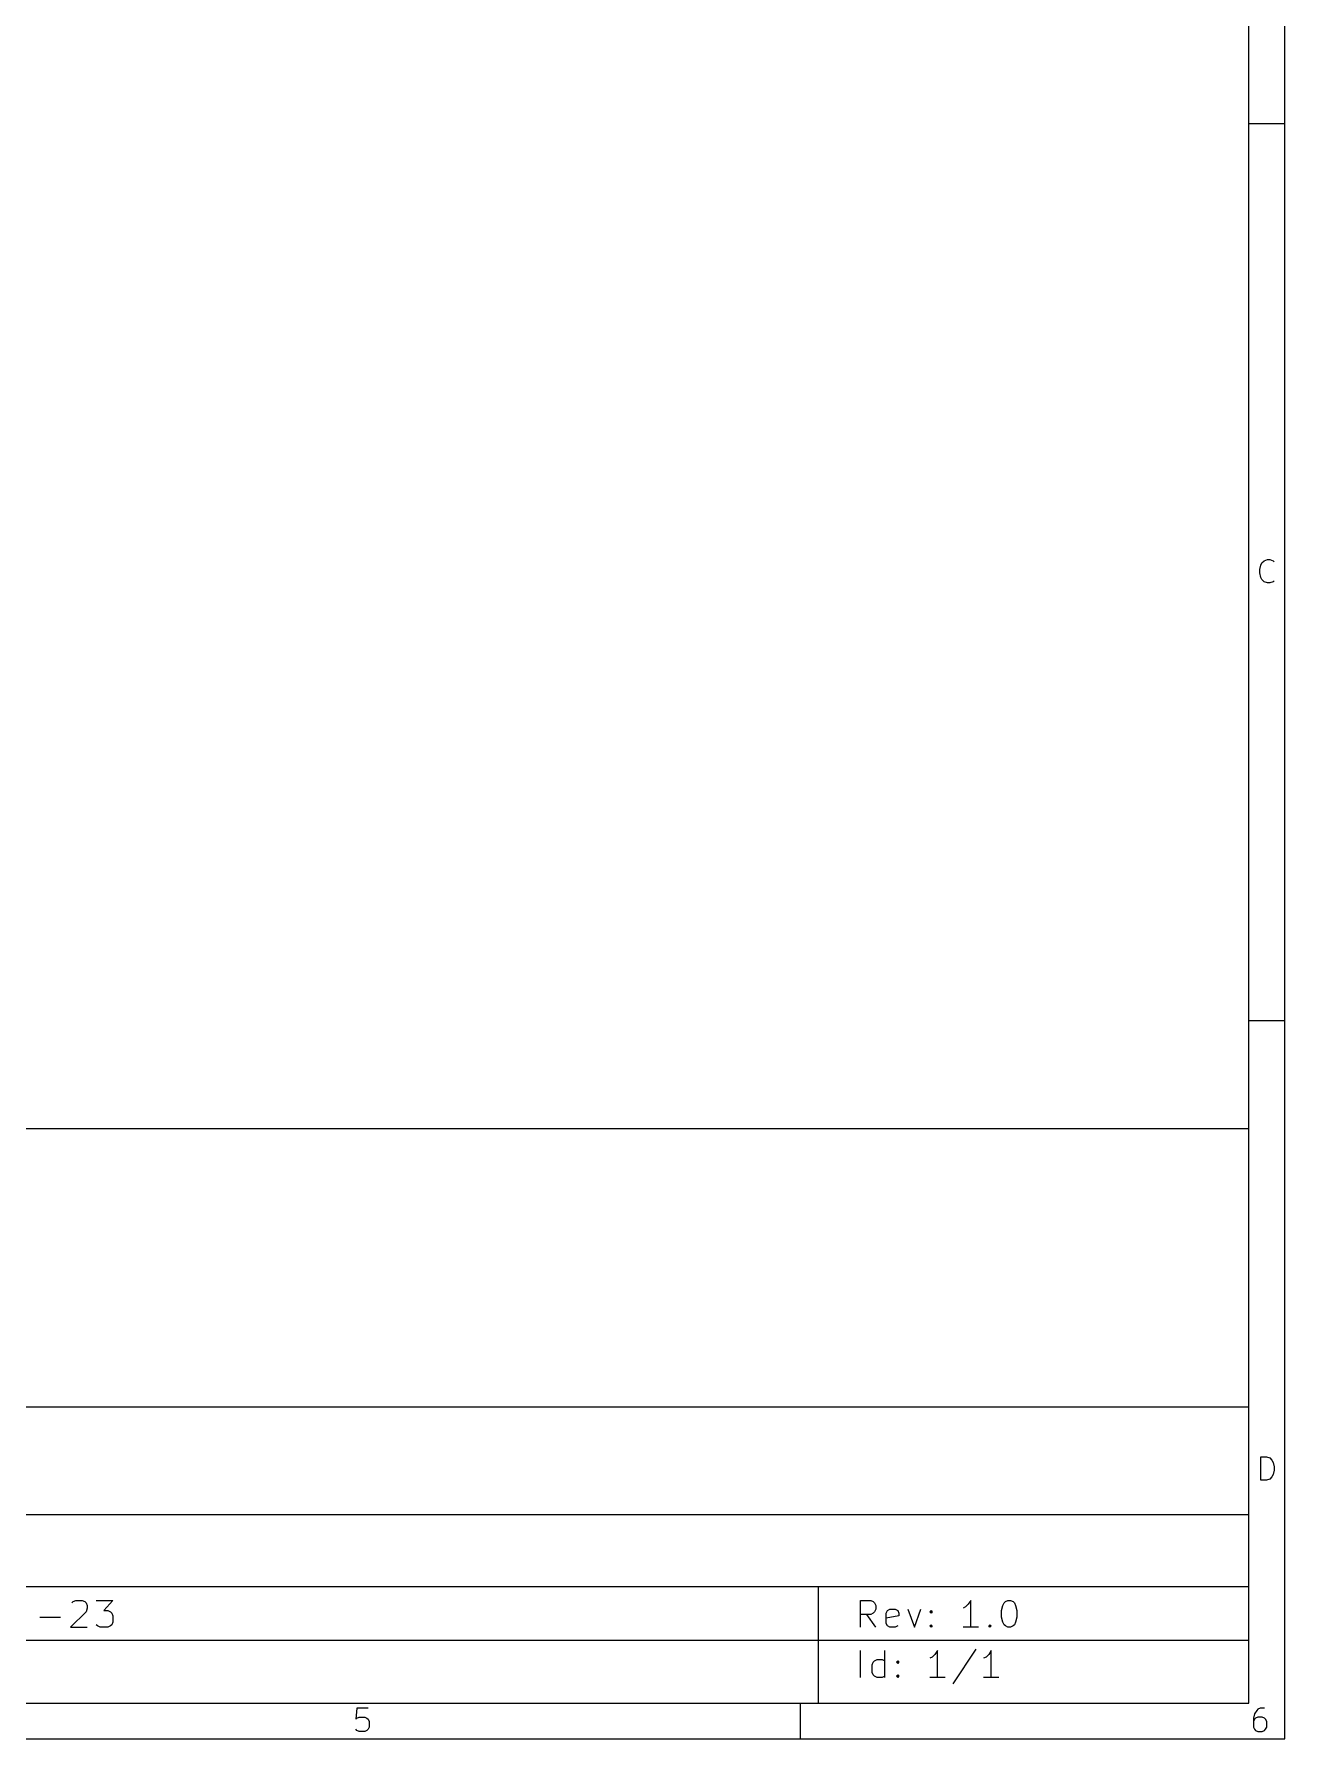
# Model space of a CAD drawing. Extents: x 10 to 287, y -200 to -10.
# Drawn here: x 217.3 to 287, y -200 to -105 of the extents above; entities that cross this region are included whole.
import ezdxf

# ---------------------------------------------------------------- set-up
doc = ezdxf.new("R2010")
doc.units = 0
doc.header["$MEASUREMENT"] = 0
doc.layers.add('BLACK', color=7, linetype='CONTINUOUS')

msp = doc.modelspace()

# ---------------------------------------------------------------- linework, layer by layer
at = {"layer": 'Black'}
for p, q in [((287.002, -200.007), (287.002, -10)), ((285.002, -198.007), (285.002, -12)), ((287.002, -110), (285.002, -110)), ((285.6, -134.845), (285.662, -134.598)), ((285.6, -135.031), (285.6, -134.845)), ((285.662, -134.598), (285.724, -134.474)), ((285.724, -134.474), (285.847, -134.35)), ((285.847, -134.35), (286.033, -134.288)), ((286.033, -134.288), (286.157, -134.288)), ((286.157, -134.288), (286.343, -134.35)), ((286.343, -134.35), (286.405, -134.412)), ((285.662, -135.279), (285.6, -135.031)), ((285.724, -135.402), (285.662, -135.279)), ((285.847, -135.526), (285.724, -135.402)), ((286.033, -135.588), (285.847, -135.526)), ((286.157, -135.588), (286.033, -135.588)), ((286.343, -135.526), (286.157, -135.588)), ((286.405, -135.464), (286.343, -135.526)), ((287.002, -160), (285.002, -160)), ((285.002, -166.007), (177.002, -166.007)), ((285.002, -198.007), (285.002, -166.007)), ((177.002, -181.507), (285.002, -181.507)), ((285.662, -185.588), (285.662, -184.288)), ((285.662, -184.288), (285.971, -184.288)), ((285.971, -184.288), (286.157, -184.35)), ((286.157, -184.35), (286.281, -184.474)), ((286.281, -184.474), (286.343, -184.598)), ((286.343, -184.598), (286.405, -184.845)), ((286.405, -185.031), (286.343, -185.279)), ((286.405, -184.845), (286.405, -185.031)), ((285.971, -185.588), (285.662, -185.588)), ((286.157, -185.526), (285.971, -185.588)), ((286.281, -185.402), (286.157, -185.526)), ((286.343, -185.279), (286.281, -185.402)), ((177.002, -187.507), (285.002, -187.507)), ((177.002, -191.507), (285.002, -191.507)), ((261.002, -191.507), (261.002, -198.007)), ((219.431, -192.429), (219.502, -192.357)), ((219.502, -192.357), (219.645, -192.286)), ((219.645, -192.286), (220.002, -192.286)), ((220.002, -192.286), (220.145, -192.357)), ((220.145, -192.357), (220.216, -192.429)), ((220.216, -192.429), (220.288, -192.571)), ((220.288, -192.714), (220.216, -192.929)), ((220.288, -192.571), (220.288, -192.714)), ((220.788, -192.286), (221.716, -192.286)), ((221.716, -192.286), (221.216, -192.857)), ((221.216, -192.857), (221.431, -192.857)), ((221.431, -192.857), (221.574, -192.929)), ((263.359, -193.786), (263.359, -192.286)), ((263.359, -192.286), (263.931, -192.286)), ((263.931, -192.286), (264.074, -192.357)), ((264.074, -192.357), (264.145, -192.429)), ((264.145, -192.429), (264.216, -192.571)), ((264.216, -192.786), (264.145, -192.929)), ((264.216, -192.571), (264.216, -192.786)), ((264.788, -193), (264.859, -192.857)), ((264.859, -192.857), (265.002, -192.786)), ((265.002, -192.786), (265.288, -192.786)), ((265.288, -192.786), (265.431, -192.857)), ((265.431, -192.857), (265.502, -193)), ((266.002, -192.786), (266.359, -193.786)), ((266.359, -193.786), (266.716, -192.786)), ((267.216, -192.929), (267.288, -192.857)), ((267.288, -192.857), (267.359, -192.929)), ((267.288, -192.857), (267.288, -193)), ((269.216, -192.643), (269.074, -192.714)), ((269.359, -192.5), (269.216, -192.643)), ((269.502, -192.286), (269.359, -192.5)), ((269.502, -193.786), (269.502, -192.286)), ((271.216, -192.857), (271.288, -192.571)), ((271.216, -193.214), (271.216, -192.857)), ((271.288, -192.571), (271.359, -192.429)), ((271.359, -192.429), (271.431, -192.357)), ((271.431, -192.357), (271.574, -192.286)), ((271.574, -192.286), (271.716, -192.286)), ((271.716, -192.286), (271.859, -192.357)), ((271.859, -192.357), (271.931, -192.429)), ((271.931, -192.429), (272.002, -192.571)), ((272.002, -192.571), (272.074, -192.857)), ((272.074, -192.857), (272.074, -193.214)), ((217.645, -193.214), (218.788, -193.214)), ((220.216, -192.929), (219.359, -193.786)), ((219.359, -193.786), (220.288, -193.786)), ((220.859, -193.714), (220.788, -193.643)), ((221.002, -193.786), (220.859, -193.714)), ((221.431, -193.786), (221.002, -193.786)), ((221.574, -193.714), (221.431, -193.786)), ((221.574, -192.929), (221.645, -193)), ((221.645, -193.643), (221.574, -193.714)), ((221.645, -193), (221.716, -193.143)), ((221.716, -193.5), (221.645, -193.643)), ((221.716, -193.143), (221.716, -193.5)), ((263.931, -193.071), (263.359, -193.071)), ((264.216, -193.786), (263.716, -193.071)), ((264.074, -193), (263.931, -193.071)), ((264.145, -192.929), (264.074, -193)), ((264.788, -193.571), (264.788, -193)), ((265.502, -193.143), (264.788, -193.286)), ((264.859, -193.714), (264.788, -193.571)), ((265.002, -193.786), (264.859, -193.714)), ((265.288, -193.786), (265.002, -193.786)), ((265.431, -193.714), (265.288, -193.786)), ((265.502, -193), (265.502, -193.143)), ((267.288, -193), (267.216, -192.929)), ((267.216, -193.714), (267.288, -193.643)), ((267.288, -193.786), (267.216, -193.714)), ((267.359, -192.929), (267.288, -193)), ((267.288, -193.643), (267.359, -193.714)), ((267.288, -193.643), (267.288, -193.786)), ((267.359, -193.714), (267.288, -193.786)), ((269.931, -193.786), (269.074, -193.786)), ((270.502, -193.714), (270.574, -193.643)), ((270.574, -193.786), (270.502, -193.714)), ((270.574, -193.643), (270.645, -193.714)), ((270.574, -193.643), (270.574, -193.786)), ((270.645, -193.714), (270.574, -193.786)), ((271.288, -193.5), (271.216, -193.214)), ((271.359, -193.643), (271.288, -193.5)), ((271.431, -193.714), (271.359, -193.643)), ((271.574, -193.786), (271.431, -193.714)), ((271.716, -193.786), (271.574, -193.786)), ((271.859, -193.714), (271.716, -193.786)), ((271.931, -193.643), (271.859, -193.714)), ((272.002, -193.5), (271.931, -193.643)), ((272.074, -193.214), (272.002, -193.5)), ((177.002, -194.507), (285.002, -194.507)), ((263.359, -196.586), (263.359, -195.086)), ((264.074, -195.729), (264.145, -195.657)), ((264.145, -195.657), (264.288, -195.586)), ((264.288, -195.586), (264.574, -195.586)), ((264.574, -195.586), (264.716, -195.657)), ((264.716, -196.586), (264.716, -195.086)), ((265.359, -195.729), (265.431, -195.657)), ((265.431, -195.657), (265.502, -195.729)), ((265.431, -195.657), (265.431, -195.8)), ((267.359, -195.443), (267.216, -195.514)), ((267.502, -195.3), (267.359, -195.443)), ((267.645, -195.086), (267.502, -195.3)), ((267.645, -196.586), (267.645, -195.086)), ((269.788, -195.014), (268.502, -196.943)), ((270.359, -195.443), (270.216, -195.514)), ((270.502, -195.3), (270.359, -195.443)), ((270.645, -195.086), (270.502, -195.3)), ((270.645, -196.586), (270.645, -195.086)), ((264.002, -195.871), (264.074, -195.729)), ((264.002, -196.3), (264.002, -195.871)), ((264.074, -196.443), (264.002, -196.3)), ((264.145, -196.514), (264.074, -196.443)), ((264.288, -196.586), (264.145, -196.514)), ((264.574, -196.586), (264.288, -196.586)), ((264.716, -196.514), (264.574, -196.586)), ((265.431, -195.8), (265.359, -195.729)), ((265.359, -196.514), (265.431, -196.443)), ((265.431, -196.586), (265.359, -196.514)), ((265.502, -195.729), (265.431, -195.8)), ((265.431, -196.443), (265.502, -196.514)), ((265.431, -196.443), (265.431, -196.586)), ((265.502, -196.514), (265.431, -196.586)), ((268.074, -196.586), (267.216, -196.586)), ((271.074, -196.586), (270.216, -196.586)), ((12, -198.007), (285.002, -198.007)), ((177.002, -198.007), (285.002, -198.007)), ((235.31, -198.295), (235.248, -198.914)), ((235.929, -198.295), (235.31, -198.295)), ((260, -198.007), (260, -200.007)), ((285.433, -198.419), (285.31, -198.605)), ((285.495, -198.357), (285.433, -198.419)), ((285.619, -198.295), (285.495, -198.357)), ((285.867, -198.295), (285.619, -198.295)), ((235.248, -198.914), (235.31, -198.852)), ((235.31, -199.533), (235.248, -199.471)), ((235.31, -198.852), (235.433, -198.791)), ((235.433, -198.791), (235.743, -198.791)), ((235.743, -198.791), (235.867, -198.852)), ((235.867, -198.852), (235.929, -198.914)), ((235.929, -199.471), (235.867, -199.533)), ((235.929, -198.914), (235.99, -199.038)), ((235.99, -199.348), (235.929, -199.471)), ((235.99, -199.038), (235.99, -199.348)), ((285.31, -198.605), (285.248, -198.852)), ((285.248, -198.852), (285.248, -199.348)), ((285.31, -198.914), (285.248, -199.038)), ((285.248, -199.348), (285.31, -199.471)), ((285.371, -198.852), (285.31, -198.914)), ((285.31, -199.471), (285.371, -199.533)), ((285.495, -198.791), (285.371, -198.852)), ((285.743, -198.791), (285.495, -198.791)), ((285.867, -198.852), (285.743, -198.791)), ((285.929, -198.914), (285.867, -198.852)), ((285.867, -199.533), (285.929, -199.471)), ((285.99, -199.038), (285.929, -198.914)), ((285.929, -199.471), (285.99, -199.348)), ((285.99, -199.348), (285.99, -199.038)), ((10, -200.007), (287.002, -200.007)), ((235.433, -199.595), (235.31, -199.533)), ((235.743, -199.595), (235.433, -199.595)), ((235.867, -199.533), (235.743, -199.595)), ((285.371, -199.533), (285.495, -199.595)), ((285.495, -199.595), (285.743, -199.595)), ((285.743, -199.595), (285.867, -199.533))]:
    msp.add_line(p, q, dxfattribs=at)

doc.saveas('drawing.dxf')
